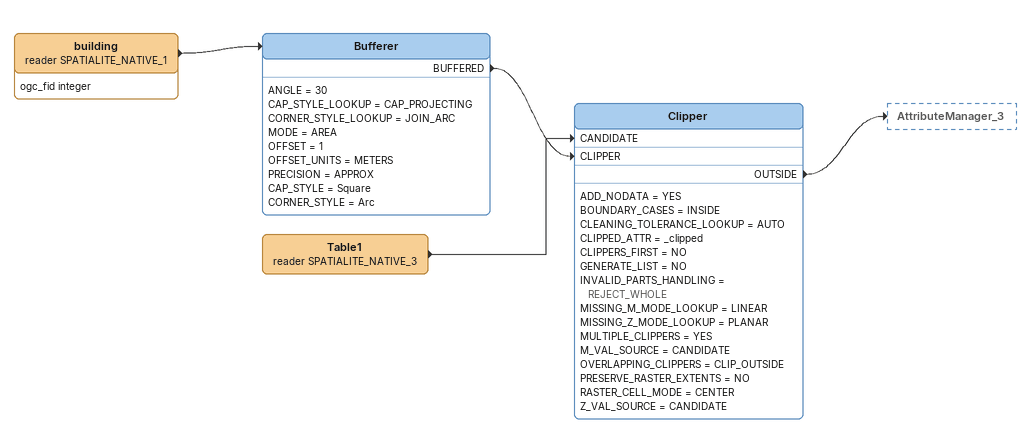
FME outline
building (reader SPATIALITE_NATIVE_1)
    attributes: ogc_fid integer
    -> Bufferer
Bufferer
    ANGLE = 30
    CAP_STYLE_LOOKUP = CAP_PROJECTING
    CORNER_STYLE_LOOKUP = JOIN_ARC
    MODE = AREA
    OFFSET = 1
    OFFSET_UNITS = METERS
    PRECISION = APPROX
    CAP_STYLE = Square
    CORNER_STYLE = Arc
    BUFFERED -> Clipper [CLIPPER]
Table1 (reader SPATIALITE_NATIVE_3)
    -> Clipper [CANDIDATE]
Clipper
    ADD_NODATA = YES
    BOUNDARY_CASES = INSIDE
    CLEANING_TOLERANCE_LOOKUP = AUTO
    CLIPPED_ATTR = _clipped
    CLIPPERS_FIRST = NO
    GENERATE_LIST = NO
    INVALID_PARTS_HANDLING = REJECT_WHOLE
    MISSING_M_MODE_LOOKUP = LINEAR
    MISSING_Z_MODE_LOOKUP = PLANAR
    MULTIPLE_CLIPPERS = YES
    M_VAL_SOURCE = CANDIDATE
    OVERLAPPING_CLIPPERS = CLIP_OUTSIDE
    PRESERVE_RASTER_EXTENTS = NO
    RASTER_CELL_MODE = CENTER
    Z_VAL_SOURCE = CANDIDATE
    OUTSIDE -> AttributeManager_3
